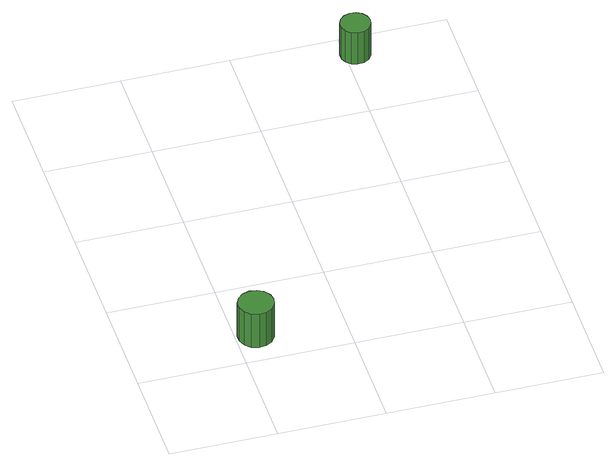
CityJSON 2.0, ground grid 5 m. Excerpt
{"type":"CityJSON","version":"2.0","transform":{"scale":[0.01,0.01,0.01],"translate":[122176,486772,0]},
"CityObjects":{
"tree1":{"type":"SolitaryVegetationObject","attributes":{"function":"something"},"geometry":[{"type":"MultiSurface","lod":"1","boundaries":[[[0,1,2,3,4,5,6,7,8,9,10,11,12,13,14]],[[15,16,17,18,19,20,21,22,23,24,25,26,27,28,29]],[[0,29,28,1]],[[1,28,27,2]],[[2,27,26,3]],[[3,26,25,4]],[[4,25,24,5]],[[5,24,23,6]],[[6,23,22,7]],[[7,22,21,8]],[[8,21,20,9]],[[9,20,19,10]],[[10,19,18,11]],[[11,18,17,12]],[[12,17,16,13]],[[13,16,15,14]],[[14,15,29,0]]]}]},
"tree2":{"type":"SolitaryVegetationObject","attributes":{"function":"something"},"geometry":[{"type":"MultiSurface","lod":"1","boundaries":[[[30,31,32,33,34,35,36,37,38,39,40,41,42,43,44]],[[45,46,47,48,49,50,51,52,53,54,55,56,57,58,59]],[[30,59,58,31]],[[31,58,57,32]],[[32,57,56,33]],[[33,56,55,34]],[[34,55,54,35]],[[35,54,53,36]],[[36,53,52,37]],[[37,52,51,38]],[[38,51,50,39]],[[39,50,49,40]],[[40,49,48,41]],[[41,48,47,42]],[[42,47,46,43]],[[43,46,45,44]],[[44,45,59,30]]]}]}
},
"vertices":[
[175,169,239],[168,203,239],[147,231,239],[117,248,239],[83,252,239],[50,241,239],[24,218,239],[10,186,239],[10,152,239],[24,120,239],[50,97,239],[83,86,239],[117,90,239],[147,107,239],[168,135,239],[168,135,47],[147,107,47],[117,90,47],[83,86,47],[50,97,47],[24,120,47],[10,152,47],[10,186,47],[24,218,47],[50,241,47],[83,252,47],[117,248,47],[147,231,47],[168,203,47],[175,169,47],
[1113,1876,239],[1107,1905,239],[1090,1929,239],[1065,1943,239],[1035,1946,239],[1008,1937,239],[986,1918,239],[974,1891,239],[974,1862,239],[986,1835,239],[1008,1815,239],[1035,1806,239],[1065,1809,239],[1090,1824,239],[1107,1848,239],[1107,1848,58],[1090,1824,58],[1065,1809,58],[1035,1806,58],[1008,1815,58],[986,1835,58],[974,1862,58],[974,1891,58],[986,1918,58],[1008,1937,58],[1035,1946,58],[1065,1943,58],[1090,1929,58],[1107,1905,58],[1113,1876,58]
]}
